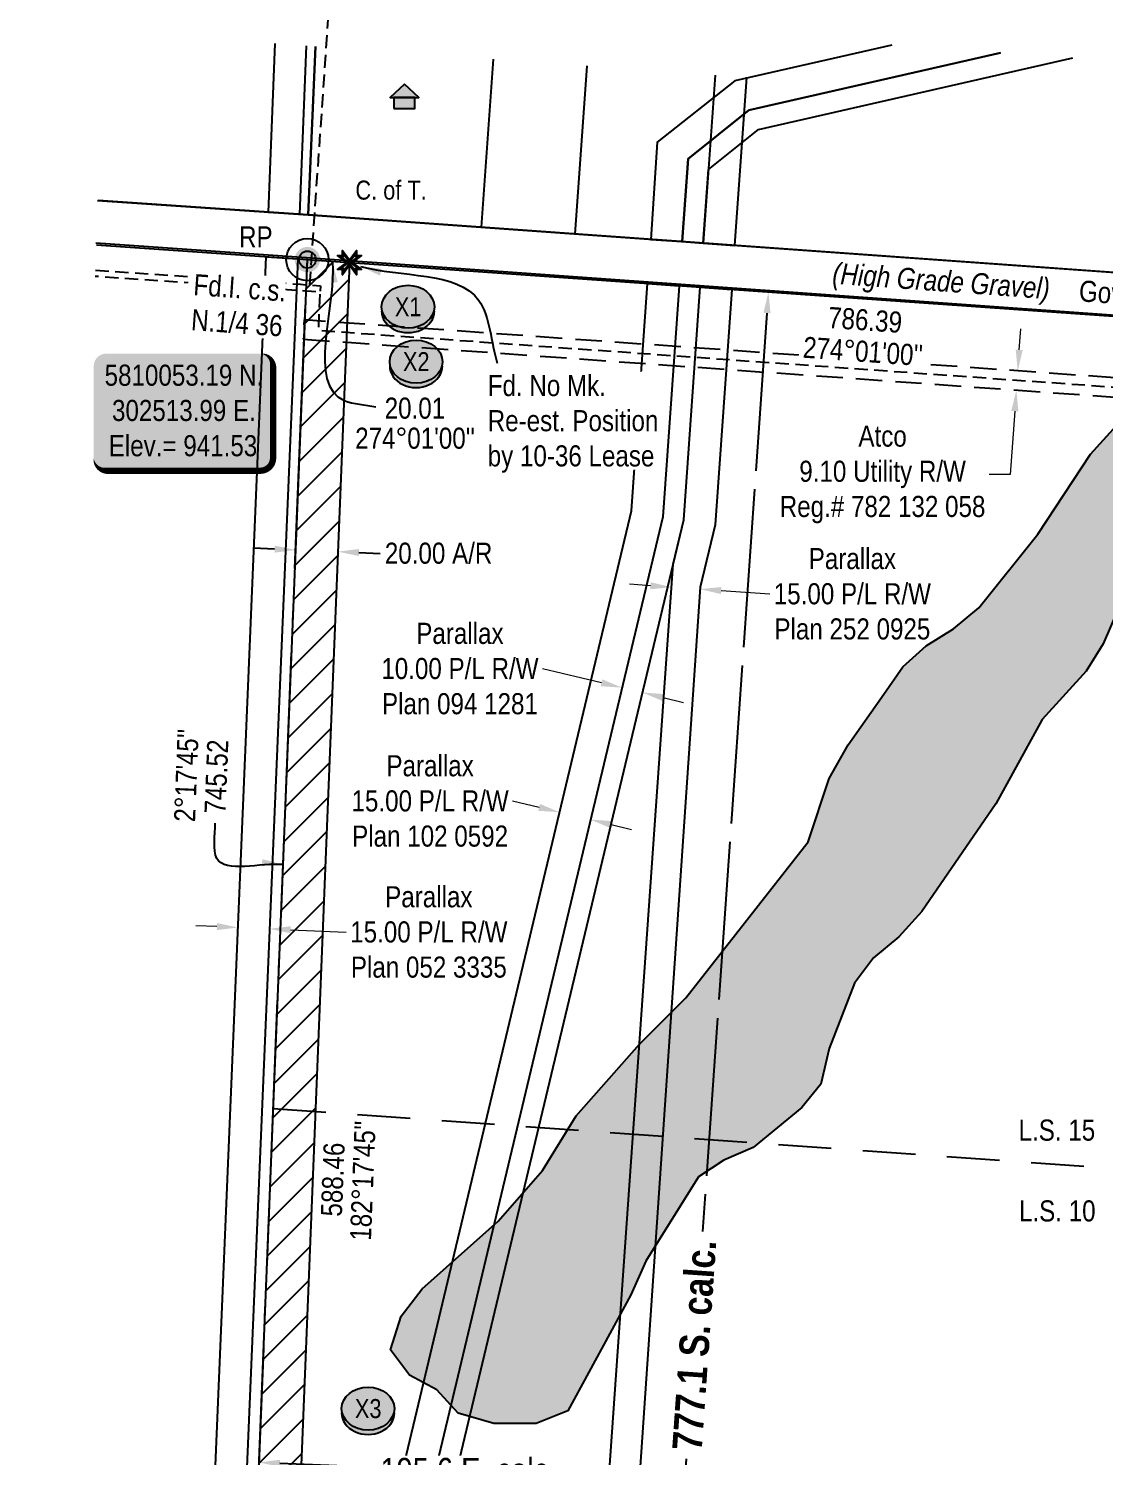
# Model space of a CAD drawing. Extents: x 302350 to 304876, y 5808283 to 5811113.
# Drawn here: x 302382 to 302892, y 5809486 to 5810163 of the extents above; entities that cross this region are included whole.
import ezdxf
from ezdxf.enums import TextEntityAlignment as Align

# ---------------------------------------------------------------- set-up
doc = ezdxf.new("R2010")
doc.units = 0
doc.header["$LTSCALE"] = 5
doc.header["$PDMODE"] = 34
doc.header["$PDSIZE"] = 0.03
for name, pattern in [('foc-COORDS', [16.75, 15, -1.75]), ('foc-FLOWLINE', [3.75, 2.5, -1.25]), ('foc-LSD', [8, 5, -3]), ('foc-QUARTERLINE', [33, 25, -3, 2, -3]), ('UG_PIPE', [1.875, 1.25, -0.625])]:
    doc.linetypes.add(name, pattern=pattern)
doc.layers.get('Defpoints').update_dxf_attribs({"color": 9})
for name, color, linetype in [('35', 37, 'Continuous'), ('AS-PIPE-UG', 44, 'UG_PIPE'), ('AS-POWER', 104, 'foc-POWER'), ('AS-RESIDENCE', 14, 'Continuous'), ('AS-TELUS', 224, 'foc-TEL'), ('C-RW', 13, 'Continuous'), ('DETAIL-T', 7, 'Continuous'), ('F-EZE', 190, 'foc-FLOWLINE'), ('L-BD', 7, 'Continuous'), ('L-MON', 1, 'Continuous'), ('L-QSEC', 8, 'foc-QUARTERLINE'), ('L-ROAD-T', 7, 'Continuous'), ('L-SEC', 7, 'Continuous'), ('L-SECTION-LSD', 7, 'foc-LSD'), ('L-TITLEDB', 4, 'Continuous'), ('L-TITLEDB-T', 4, 'Continuous'), ('P-CROSSINGS', 250, 'Continuous'), ('P-OFFSETS', 7, 'foc-COORDS'), ('P-PROPOSED', 10, 'Continuous'), ('P-TXT', 4, 'Continuous'), ('T-WATER', 160, 'Continuous'), ('T-WATER-H', 133, 'Continuous')]:
    doc.layers.add(name, color=color, linetype=linetype)
for name, color, linetype, lineweight in [('C-RW-T', 13, 'Continuous', 9), ('F-EZE-T', 190, 'Continuous', 9), ('T-TEXT', 48, 'Continuous', 18)]:
    doc.layers.add(name, color=color, linetype=linetype, lineweight=lineweight)
doc.layers.add('P-PROPOSED-EXISTING-H', color=7, linetype='Continuous', true_color=0xffeebd)
doc.styles.add('100L', font='ARIALN.TTF', dxfattribs={"height": 11})
doc.styles.add('80', font='ARIALN.TTF', dxfattribs={"height": 10})
doc.styles.add('80CG', font='ARIALN.TTF', dxfattribs={"height": 10})
doc.styles.add('80L', font='ARIALN.TTF', dxfattribs={"height": 10})
doc.styles.add('80LS', font='ARIALNI.TTF', dxfattribs={"height": 10})
doc.styles.add('Crossing', font='ARIALN.TTF', dxfattribs={"height": 10})
doc.styles.add('foc-LtypeFont', font='ARIALN.TTF', dxfattribs={"height": 7.35})
doc.linetypes.add('foc-POWER', pattern='A,6,-1,["P",foc-LtypeFont,S=0.2,R=0,X=-0.625,Y=-0.75],-1.24,4', length=12.24)
doc.linetypes.add('foc-POWER-NOLINE', pattern='A,0,-4,["P",foc-LtypeFont,S=0.2,R=0,X=-0.625,Y=-0.75],-8.24', length=12.24)
doc.linetypes.add('foc-TEL', pattern='A,2,-1,["T",foc-LtypeFont,S=0.2,R=0,X=-0.425,Y=-0.75],-1.24,8', length=12.24)
doc.linetypes.add('foc-TEL-NOLINE', pattern='A,0,-2,["T",foc-LtypeFont,S=0.2,R=0,X=-0.425,Y=-0.75],-10.24', length=12.24)
doc.dimstyles.new('CG2011', dxfattribs={"dimscale": 5, "dimtxt": 9, "dimasz": 2, "dimexe": 0.2, "dimexo": 0.0625, "dimgap": 0.5, "dimtad": 0, "dimtih": 1, "dimtoh": 1, "dimzin": 0, "dimdsep": 46, "dimtxsty": '80CG', "dimcen": 0.1, "dimse1": 1, "dimse2": 1, "dimclrd": 256, "dimclrt": 256, "dimaunit": 1, "dimadec": 4, "dimazin": 0, "dimtfac": 0.06, "dimtofl": 0, "dimtmove": 0, "dimatfit": 1, "dimfxl": 0.2, "dimtolj": 1, "dimtzin": 0, "dimlwd": -1, "dimarcsym": 0})
doc.dimstyles.new('Compass 5 000', dxfattribs={"dimscale": 5, "dimtxt": 9, "dimasz": 2, "dimexe": 0.2, "dimexo": 0.0625, "dimgap": 0.5, "dimtad": 0, "dimtih": 1, "dimtoh": 1, "dimzin": 0, "dimdsep": 46, "dimtxsty": '80CG', "dimcen": 0.1, "dimse1": 1, "dimse2": 1, "dimclrd": 256, "dimclrt": 256, "dimaunit": 1, "dimadec": 4, "dimazin": 0, "dimtfac": 0.06, "dimtofl": 0, "dimtmove": 0, "dimatfit": 1, "dimfxl": 0.2, "dimtolj": 1, "dimtzin": 0, "dimlwd": -1, "dimarcsym": 0})

# ---------------------------------------------------------------- blocks, each defined once
blk = doc.blocks.new('*D46')
at = {"layer": 'C-RW-T', "transparency": 16777216}
for p, q in [((302653.37, 5809852.62), (302625.37, 5809859.3)), ((302682.55, 5809845.66), (302692.28, 5809843.34))]:
    blk.add_line(p, q, dxfattribs=at)
for points in [[(302653.75, 5809854.24), (302652.98, 5809851), (302663.09, 5809850.3)], [(302682.94, 5809847.28), (302682.16, 5809844.04), (302672.82, 5809847.98)]]:
    blk.add_solid(points, dxfattribs=at)
at = {"layer": 'Defpoints', "color": 0, "transparency": 16777216}
for p in [(302663.09, 5809850.3), (302653.72, 5809810.99), (302663.45, 5809808.67)]:
    blk.add_point(p, dxfattribs=at)
at = {"layer": 'C-RW-T', "transparency": 16777216, "insert": (302586.28, 5809859.3), "char_height": 10, "attachment_point": 5, "style": '80CG'}
blk.add_mtext('\\A1;Parallax\\P10.00 P/L R/W\\PPlan 094 1281', dxfattribs=at)
blk = doc.blocks.new('*D47')
at = {"layer": 'C-RW-T', "transparency": 16777216}
for p, q in [((302623.8, 5809793.57), (302611.23, 5809796.56)), ((302657.89, 5809785.45), (302667.62, 5809783.13))]:
    blk.add_line(p, q, dxfattribs=at)
for points in [[(302624.18, 5809795.19), (302623.41, 5809791.95), (302633.52, 5809791.25)], [(302658.28, 5809787.07), (302657.5, 5809783.82), (302648.16, 5809787.76)]]:
    blk.add_solid(points, dxfattribs=at)
at = {"layer": 'Defpoints', "color": 0, "transparency": 16777216}
for p in [(302633.52, 5809791.25), (302612.09, 5809701.32), (302626.73, 5809697.83)]:
    blk.add_point(p, dxfattribs=at)
at = {"layer": 'C-RW-T', "transparency": 16777216, "insert": (302572.15, 5809796.56), "char_height": 10, "attachment_point": 5, "style": '80CG'}
blk.add_mtext('\\A1;Parallax\\P15.00 P/L R/W\\PPlan 102 0592', dxfattribs=at)
blk = doc.blocks.new('*D48')
at = {"layer": 'C-RW-T', "transparency": 16777216}
for p, q in [((302471.15, 5809737.05), (302461.16, 5809737.47)), ((302506.05, 5809735.58), (302532.45, 5809734.46))]:
    blk.add_line(p, q, dxfattribs=at)
for points in [[(302471.22, 5809738.71), (302471.08, 5809735.38), (302481.14, 5809736.63)], [(302506.12, 5809737.24), (302505.98, 5809733.91), (302496.06, 5809736)]]:
    blk.add_solid(points, dxfattribs=at)
at = {"layer": 'Defpoints', "color": 0, "transparency": 16777216}
for p in [(302496.06, 5809736), (302479.04, 5809686.97), (302493.96, 5809686.34)]:
    blk.add_point(p, dxfattribs=at)
at = {"layer": 'C-RW-T', "transparency": 16777216, "insert": (302571.54, 5809734.46), "char_height": 10, "attachment_point": 5, "style": '80CG'}
blk.add_mtext('\\A1;Parallax\\P15.00 P/L R/W\\PPlan 052 3335', dxfattribs=at)
blk = doc.blocks.new('res_occ')
for points in [[(0.1, 0.89), (-1.26, -0.37), (1.46, -0.37)], [(-0.9, -1.43), (1.1, -1.43), (1.1, -0.37), (-0.9, -0.37)]]:
    blk.add_hatch(color=14).paths.add_polyline_path(points)
at = {"color": 14}
for points in [[(0.1, 0.89), (-1.26, -0.37), (1.46, -0.37)], [(-0.9, -1.43), (1.1, -1.43), (1.1, -0.37), (-0.9, -0.37)]]:
    blk.add_lwpolyline(points, close=True, dxfattribs=at)
blk = doc.blocks.new('*D56')
at = {"layer": 'Defpoints', "color": 0, "transparency": 16777216}
for p in [(302778, 5810005.62), (302777.35, 5809996.55), (302849.93, 5809991.37)]:
    blk.add_point(p, dxfattribs=at)
at = {"layer": 'F-EZE-T', "transparency": 16777216}
for p, q in [((302851.29, 5810010.42), (302852, 5810020.4)), ((302849.21, 5809981.39), (302847.07, 5809951.36)), ((302847.07, 5809951.36), (302837.07, 5809951.36))]:
    blk.add_line(p, q, dxfattribs=at)
for points in [[(302849.62, 5810010.54), (302852.95, 5810010.3), (302850.57, 5810000.45)], [(302847.55, 5809981.51), (302850.88, 5809981.28), (302849.93, 5809991.37)]]:
    blk.add_solid(points, dxfattribs=at)
at = {"layer": 'F-EZE-T', "transparency": 16777216, "insert": (302786.54, 5809951.36), "char_height": 10, "attachment_point": 5, "style": '80CG'}
blk.add_mtext('\\A1;Atco\\P9.10 Utility R/W\\PReg.# 782 132 058', dxfattribs=at)
blk = doc.blocks.new('fdia')
at = {"color": 255, "const_width": 1}
blk.add_lwpolyline([(-0.5, 0, 1), (0.5, 0, 1)], format="xyb", close=True, dxfattribs=at)
blk = doc.blocks.new('Fdiaa')
blk.add_blockref('fdia', (0, 0))
blk = doc.blocks.new('fdib')
at = {"color": 1, "const_width": 1.6}
blk.add_lwpolyline([(-0.4, 0, 1), (0.4, 0, 1)], format="xyb", close=True, dxfattribs=at)
at = {"color": 1}
blk.add_circle((0, 0), 0.8, dxfattribs=at)
blk = doc.blocks.new('Fdibb')
blk.add_blockref('fdib', (0, 0))
blk = doc.blocks.new('fdicc')
for name in ['Fdibb', 'Fdiaa']:
    blk.add_blockref(name, (0, 0))
blk = doc.blocks.new('FDI')
blk.add_blockref('fdicc', (0, 0))
blk = doc.blocks.new('TEMP')
h = blk.add_hatch(color=255)
h.dxf.hatch_style = 1
h.paths.add_polyline_path([(0, 0.25), (-0.67, 1.15), (-0.67, 0.67), (-1.15, 0.67), (-0.25, 0), (-1.15, -0.67), (-0.67, -0.67), (-0.67, -1.15), (0, -0.25), (0.67, -1.15), (0.67, -0.67), (1.15, -0.67), (0.25, 0), (1.15, 0.67), (0.67, 0.67), (0.67, 1.15)])
h.paths.add_polyline_path([(0.57, 0.85), (0.57, 0.57), (0.85, 0.57), (0.08, 0), (0.85, -0.57), (0.57, -0.57), (0.57, -0.85), (0, -0.08), (-0.57, -0.85), (-0.57, -0.57), (-0.85, -0.57), (-0.08, 0), (-0.85, 0.57), (-0.57, 0.57), (-0.57, 0.85), (0, 0.08)], flags=16)
h = blk.add_hatch(color=1)
h.dxf.hatch_style = 1
h.paths.add_polyline_path([(0, 0.08), (-0.57, 0.85), (-0.57, 0.57), (-0.85, 0.57), (-0.08, 0), (-0.85, -0.57), (-0.57, -0.57), (-0.57, -0.85), (0, -0.08), (0.57, -0.85), (0.57, -0.57), (0.85, -0.57), (0.08, 0), (0.85, 0.57), (0.57, 0.57), (0.57, 0.85)])
at = {"color": 1}
for p, q in [((-0.08, 0), (0.08, 0)), ((0, 0.08), (0, -0.08))]:
    blk.add_line(p, q, dxfattribs=at)
at = {"color": 255, "flags": 128}
blk.add_lwpolyline([(-0.25, 0), (-1.15, 0.67), (-0.67, 0.67), (-0.67, 1.15), (0, 0.25), (0.67, 1.15), (0.67, 0.67), (1.15, 0.67), (0.25, 0), (1.15, -0.67), (0.67, -0.67), (0.67, -1.15), (0, -0.25), (-0.67, -1.15), (-0.67, -0.67), (-1.15, -0.67)], close=True, dxfattribs=at)
at = {"color": 1, "flags": 128}
blk.add_lwpolyline([(-0.08, 0), (-0.85, 0.57), (-0.57, 0.57), (-0.57, 0.85), (0, 0.08), (0.57, 0.85), (0.57, 0.57), (0.85, 0.57), (0.08, 0), (0.85, -0.57), (0.57, -0.57), (0.57, -0.85), (0, -0.08), (-0.57, -0.85), (-0.57, -0.57), (-0.85, -0.57)], close=True, dxfattribs=at)
blk = doc.blocks.new('RP')
at = {"layer": '35', "color": 3}
blk.add_circle((0, 0), 10, dxfattribs=at)
at = {"layer": '35', "color": 3, "style": '80'}
blk.add_attdef('RP_001', (-32.36, 5.75), '', height=10, dxfattribs=at)
blk = doc.blocks.new('*U68')
h = blk.add_hatch(color=254)
edge = h.paths.add_edge_path()
edge.add_line((-36.5, -28.5), (36.5, -28.5))
edge.add_arc((36.5, -22.5), 6, 270, 360)
edge.add_line((42.5, -22.5), (42.5, 21))
edge.add_arc((36.5, 21), 6, 0, 90)
edge.add_line((36.5, 27), (-36.5, 27))
edge.add_arc((-36.5, 21), 6, 90, 180)
edge.add_line((-42.5, 21), (-42.5, -22.5))
edge.add_arc((-36.5, -22.5), 6, 180, 270)
at = {"color": 1, "flags": 128}
blk.add_lwpolyline([(-36.5, -28.5, 3, 3, 0), (36.5, -28.5, 3, 3, 0.414214), (42.5, -22.5, 3, 3, 0), (42.5, 21, 3, 0, 0.414214), (36.5, 27, 0, 0, 0), (-36.5, 27, 0, 0, 0.414214), (-42.5, 21, 0, 0, 0), (-42.5, -22.5, 0, 3, 0.414214)], format="xyseb", close=True, dxfattribs=at)
blk.add_lwpolyline([(-32.21, -20.16, 0, 10, 0), (0, 0, 5, 5, 0)], format="xyseb", dxfattribs=at)
at = {"color": 1, "style": '80'}
blk.add_attdef('ENTER_TEXT_001', (-35.99, -5), '', height=10, dxfattribs=at)
blk = doc.blocks.new('xing2')
h = blk.add_hatch(color=50)
h.dxf.hatch_style = 1
edge = h.paths.add_edge_path()
edge.add_ellipse((0, 0), major_axis=(-12.5, 0), ratio=0.816297, start_angle=0, end_angle=360)
h = blk.add_hatch(color=250)
h.dxf.hatch_style = 1
edge = h.paths.add_edge_path()
edge.add_ellipse((0, -2.05), major_axis=(-12.5, 0), ratio=0.816297, start_angle=0, end_angle=180)
edge.add_line((12.5, -2.05), (12.5, 0))
edge.add_ellipse((0, 0), major_axis=(-12.5, 0), ratio=0.816297, start_angle=0, end_angle=180, ccw=False)
edge.add_line((-12.5, 0), (-12.5, -2.05))
at = {"color": 250}
blk.add_ellipse((0, 0), major_axis=(-12.5, 0), ratio=0.816297, dxfattribs=at)
blk.add_ellipse((0, -2.05), major_axis=(-12.5, 0), ratio=0.816297, start_param=0, end_param=3.141593, dxfattribs=at)
at = {"color": 250, "style": 'Crossing'}
blk.add_attdef('CROSSING', text='', height=9, dxfattribs=at).set_placement((0.09, 0.02), align=Align.MIDDLE_CENTER)
at = {"color": 250, "style": 'Crossing', "flags": 1}
for tag, p in [('OWNER', (0.09, -12.49)), ('DESCRIPTION', (0.09, -25.77)), ('LOCATION', (0.09, -39.3)), ('DWG_REF', (0.09, -52.84))]:
    blk.add_attdef(tag, text='', height=9, dxfattribs=at).set_placement(p, align=Align.MIDDLE_CENTER)
blk = doc.blocks.new('*D73')
at = {"layer": 'Defpoints', "color": 0, "transparency": 16777216}
for p in [(302528.45, 5809914.77), (302508.21, 5809909.1), (302528.19, 5809908.3)]:
    blk.add_point(p, dxfattribs=at)
at = {"layer": 'P-TXT', "transparency": 16777216}
for p, q in [((302498.47, 5809915.97), (302488.48, 5809916.37)), ((302538.44, 5809914.37), (302548.43, 5809913.97))]:
    blk.add_line(p, q, dxfattribs=at)
for points in [[(302498.54, 5809917.63), (302498.41, 5809914.3), (302508.47, 5809915.57)], [(302538.51, 5809916.03), (302538.37, 5809912.7), (302528.45, 5809914.77)]]:
    blk.add_solid(points, dxfattribs=at)
at = {"layer": 'P-TXT', "transparency": 16777216, "insert": (302576.17, 5809913.97), "char_height": 10, "attachment_point": 5, "style": '80CG'}
blk.add_mtext('\\A1;20.00 A/R', dxfattribs=at)
blk = doc.blocks.new('*D76')
at = {"layer": 'Defpoints', "color": 0, "transparency": 16777216}
for p in [(302491.29, 5809490.19), (302693.45, 5809482.2), (302693.17, 5809475.08)]:
    blk.add_point(p, dxfattribs=at)
at = {"layer": 'P-OFFSETS', "transparency": 16777216}
for p, q in [((302501, 5809482.67), (302547.43, 5809480.84)), ((302683.18, 5809475.47), (302633.09, 5809477.45))]:
    blk.add_line(p, q, dxfattribs=at)
for points in [[(302501.07, 5809484.34), (302500.94, 5809481.01), (302491.01, 5809483.07)], [(302683.24, 5809477.14), (302683.11, 5809473.81), (302693.17, 5809475.08)]]:
    blk.add_solid(points, dxfattribs=at)
at = {"layer": 'P-OFFSETS', "transparency": 16777216, "insert": (302590.26, 5809479.15), "char_height": 10, "attachment_point": 5, "style": '80CG', "bg_fill": 3, "box_fill_scale": 1.1, "bg_fill_color": 256, "bg_fill_true_color": 13158600, "bg_fill_transparency": 0}
blk.add_mtext('\\A1;{\\H1.2x;195.6 E. calc.}', dxfattribs=at)
blk = doc.blocks.new('*D78')
at = {"layer": 'Defpoints', "color": 0, "transparency": 16777216}
for p in [(302732.47, 5810037.85), (302732.47, 5810037.85), (302678.03, 5809262.63)]:
    blk.add_point(p, dxfattribs=at)
at = {"layer": 'P-OFFSETS', "transparency": 16777216}
for p, q in [((302731.77, 5810027.88), (302701.2, 5809592.55)), ((302678.03, 5809262.63), (302693.63, 5809484.71))]:
    blk.add_line(p, q, dxfattribs=at)
blk.add_solid([(302730.1, 5810027.99), (302733.43, 5810027.76), (302732.47, 5810037.85)], dxfattribs=at)
at = {"layer": 'P-OFFSETS', "transparency": 16777216, "insert": (302697.41, 5809538.63), "char_height": 10, "attachment_point": 5, "rotation": 86, "style": '80CG'}
blk.add_mtext('\\A1;{\\fArial Narrow|b1|i0|c0|p34;\\H1.4x;\\C14;777.1 S. calc.}', dxfattribs=at)
blk = doc.blocks.new('_None')
blk = doc.blocks.new('*D79')
at = {"layer": 'C-RW-T', "transparency": 16777216}
for p, q in [((302676.56, 5809898.6), (302666.58, 5809899.28)), ((302710.07, 5809896.32), (302733.14, 5809894.74))]:
    blk.add_line(p, q, dxfattribs=at)
for points in [[(302676.67, 5809900.26), (302676.45, 5809896.94), (302686.54, 5809897.92)], [(302710.18, 5809897.98), (302709.96, 5809894.65), (302700.09, 5809897)]]:
    blk.add_solid(points, dxfattribs=at)
at = {"layer": 'Defpoints', "color": 0, "transparency": 16777216}
for p in [(302700.09, 5809897), (302685.61, 5809884.4), (302699.17, 5809883.47)]:
    blk.add_point(p, dxfattribs=at)
at = {"layer": 'C-RW-T', "transparency": 16777216, "insert": (302772.23, 5809894.74), "char_height": 10, "attachment_point": 5, "style": '80CG'}
blk.add_mtext('\\A1;Parallax\\P15.00 P/L R/W\\PPlan 252 0925', dxfattribs=at)

msp = doc.modelspace()

# ---------------------------------------------------------------- hatches: boundary and pattern name
at = {"layer": 'P-PROPOSED-EXISTING-H'}
h = msp.add_hatch(dxfattribs=at)
h.set_pattern_fill('ANSI31', color=256, scale=3.499769, style=0)
h.set_pattern_definition([(45, (19.945, 382.952), (-7.857206125, 7.857206125), [])])
h.paths.add_polyline_path([(302533.945, 5810051.794), (302510.777, 5809473.836), (302519.018, 5809458.813), (302565.576, 5809431.7), (302582.816, 5809394.223), (302605.871, 5809299.775), (302549.663, 5809303.723), (302578.164, 5809328.949), (302563.844, 5809387.612), (302550.05, 5809417.599), (302489.912, 5809452.619), (302513.986, 5810053.195)])
at = {"layer": 'T-WATER-H'}
h = msp.add_hatch(color=256, dxfattribs=at)
h.dxf.hatch_style = 1
h.paths.add_polyline_path([(302602.379, 5809501.501), (302585.392, 5809506.49), (302575.402, 5809517.481), (302562.425, 5809524.48), (302553.435, 5809536.46), (302558.425, 5809552.451), (302568.412, 5809565.431), (302604.367, 5809597.402), (302625.344, 5809621.383), (302641.332, 5809647.354), (302671.299, 5809681.324), (302693.279, 5809703.305), (302751.217, 5809777.224), (302761.205, 5809807.195), (302770.195, 5809823.186), (302787.174, 5809847.154), (302796.164, 5809860.146), (302807.154, 5809870.136), (302820.143, 5809878.126), (302832.133, 5809888.116), (302860.102, 5809923.087), (302885.071, 5809961.046), (302905.051, 5809983.025), (302918.04, 5809991.016), (302937.021, 5809991.017), (302930.03, 5809961.047), (302913.052, 5809935.076), (302902.062, 5809905.106), (302898.062, 5809887.115), (302891.072, 5809871.135), (302883.083, 5809858.145), (302862.103, 5809835.177), (302840.126, 5809795.215), (302805.157, 5809744.264), (302794.166, 5809732.275), (302782.188, 5809722.285), (302773.197, 5809710.295), (302761.208, 5809679.325), (302757.208, 5809662.344), (302748.22, 5809651.353), (302725.239, 5809632.374), (302711.26, 5809626.373), (302699.27, 5809618.384), (302674.291, 5809578.425), (302667.302, 5809562.445), (302637.335, 5809507.493), (302622.358, 5809501.502)])

# ---------------------------------------------------------------- linework, layer by layer
at = {"layer": 'AS-PIPE-UG'}
msp.add_line((302515.142, 5810041.178), (302524.348, 5810173.888), dxfattribs=at)
at = {"layer": 'AS-PIPE-UG', "flags": 128}
for points in [[(303217.162, 5808286.419), (303220.932, 5808379.845), (303221.773, 5808400.662), (303234.492, 5808715.821), (303253.59, 5809188.977), (303259.984, 5809188.524), (303286.534, 5809186.647), (303306.96, 5809191.862), (303340.441, 5809190.571), (303342.005, 5809229.315), (303369.359, 5809906.899), (303369.369, 5809907.154), (303371.451, 5809958.719), (303338.021, 5809961.104), (303318.946, 5809962.464), (303318.098, 5809962.524), (303317.948, 5809962.535), (302519.303, 5810019.522), (302520.029, 5810037.831), (302413.492, 5810045.221)], [(302413.611, 5810048.22), (302510.668, 5810041.488), (302515.142, 5810041.178), (302520.15, 5810040.83), (302520.029, 5810037.831)]]:
    msp.add_lwpolyline(points, dxfattribs=at)
at = {"layer": 'AS-POWER', "flags": 128}
msp.add_lwpolyline([(302640.846, 5810065.327), (302646.532, 5810145.017)], dxfattribs=at)
at = {"layer": 'AS-POWER', "linetype": 'foc-POWER-NOLINE', "flags": 128}
msp.add_lwpolyline([(302414.574, 5810081.272), (302514.428, 5810074.348), (303319.149, 5810016.927), (303339.245, 5810016.072), (303419.057, 5810012.676)], dxfattribs=at)
at = {"layer": 'AS-TELUS', "linetype": 'foc-TEL-NOLINE', "flags": 128}
msp.add_lwpolyline([(302413.778, 5810061.165), (302513.583, 5810054.249), (303318.336, 5809996.827), (303322.391, 5810096.792)], dxfattribs=at)
at = {"layer": 'C-RW', "flags": 128}
for points in [[(302498.528, 5810155.577), (302495.412, 5810075.728), (302510.381, 5810074.69), (302513.514, 5810154.508)], [(302790.957, 5810154.864), (302716.566, 5810137.921), (302679.773, 5810108.801), (302676.679, 5810062.742), (302691.63, 5810061.704), (302694.39, 5810101), (302723.236, 5810124.065), (302842.362, 5810151.196)], [(302842.362, 5810151.196), (302723.236, 5810124.065), (302694.39, 5810101), (302691.63, 5810061.704), (302701.604, 5810060.992), (302704.057, 5810095.928), (302727.689, 5810114.821), (302876.654, 5810148.749)], [(302707.2, 5810140.688), (302701.604, 5810060.992), (302716.567, 5810059.941), (302722.163, 5810139.637)], [(302382.473, 5809269.281), (302452, 5809264.363), (302462.778, 5809274.047), (302465.312, 5809329.461), (302534.125, 5809374.208), (302667.576, 5809934.126), (302675.212, 5810041.874), (302690.169, 5810040.824), (302682.418, 5809931.321), (302547.333, 5809364.965), (302479.922, 5809321.038), (302477.298, 5809266.942), (302457.624, 5809249.222), (302381.884, 5809254.547)]]:
    msp.add_lwpolyline(points, dxfattribs=at)
for points in [[(302464.466, 5809310.966), (302463.293, 5809313.286), (302464.378, 5809338.27), (302494.504, 5810054.545), (302509.471, 5810053.508), (302479.27, 5809338.538), (302479.27, 5809338.538), (302465.312, 5809329.461)], [(302464.466, 5809310.966), (302463.907, 5809298.74), (302556.141, 5809358.733), (302692.336, 5809929.807), (302700.139, 5810040.123), (302690.169, 5810040.824), (302682.418, 5809931.321), (302547.333, 5809364.965)], [(302715.102, 5810039.073), (302707.212, 5809927.523), (302700.156, 5809897.937), (302649.94, 5809161.608), (302634.922, 5809162.632), (302687.327, 5809908.805), (302692.336, 5809929.807), (302700.139, 5810040.123)]]:
    msp.add_lwpolyline(points, close=True, dxfattribs=at)
at = {"layer": 'F-EZE', "flags": 128}
msp.add_lwpolyline([(302512.05, 5810015.478), (303316.788, 5809958.054), (303317.156, 5809967.154), (302512.409, 5810024.576)], close=True, dxfattribs=at)
at = {"layer": 'L-QSEC'}
for p, q in [((302514.428, 5810074.348), (302517.799, 5810154.202)), ((302481.685, 5809247.39), (302513.986, 5810053.195))]:
    msp.add_line(p, q, dxfattribs=at)
at = {"layer": 'L-SEC'}
for p, q in [((302514.428, 5810074.348), (302414.932, 5810081.247)), ((303319.149, 5810016.927), (302514.428, 5810074.348)), ((302414.087, 5810060.118), (302513.986, 5810053.195)), ((302513.986, 5810053.195), (303318.351, 5809996.713))]:
    msp.add_line(p, q, dxfattribs=at)
at = {"layer": 'L-SECTION-LSD'}
msp.add_line((302497.852, 5809650.874), (303302.054, 5809593.634), dxfattribs=at)
at = {"layer": 'L-TITLEDB', "flags": 128}
msp.add_lwpolyline([(302517.799, 5810154.202), (302514.428, 5810074.348), (302596.508, 5810068.491), (302602.194, 5810148.18)], dxfattribs=at)
at = {"layer": 'T-WATER'}
msp.add_lwpolyline([(302898.062, 5809887.115), (302891.072, 5809871.135), (302883.083, 5809858.145), (302862.103, 5809835.177), (302840.126, 5809795.215), (302805.157, 5809744.264), (302794.166, 5809732.275), (302782.188, 5809722.285), (302773.197, 5809710.295), (302761.208, 5809679.325), (302757.208, 5809662.344), (302748.22, 5809651.353), (302725.239, 5809632.374), (302711.26, 5809626.373), (302699.27, 5809618.384), (302674.291, 5809578.425), (302667.302, 5809562.445), (302637.335, 5809507.493), (302622.358, 5809501.502), (302602.379, 5809501.501), (302602.379, 5809501.501), (302585.392, 5809506.49), (302575.402, 5809517.481), (302562.425, 5809524.48), (302553.435, 5809536.46), (302558.425, 5809552.451), (302568.412, 5809565.431), (302604.367, 5809597.402), (302625.344, 5809621.383), (302641.332, 5809647.354), (302671.299, 5809681.324), (302693.279, 5809703.305), (302751.217, 5809777.224), (302761.205, 5809807.195), (302770.195, 5809823.186), (302787.174, 5809847.154), (302796.164, 5809860.146), (302807.154, 5809870.136), (302820.143, 5809878.126), (302832.133, 5809888.116), (302860.102, 5809923.087), (302885.071, 5809961.046), (302905.051, 5809983.025)], dxfattribs=at)

# ---------------------------------------------------------------- block references
at = {"xscale": 0.99993408, "yscale": 0.99993408, "zscale": 0.99993408}
msp.add_blockref('RP', (302513.986, 5810053.195), dxfattribs=at).add_auto_attribs({'RP_001': 'RP'})
at = {"layer": 'AS-RESIDENCE', "xscale": 4.999999999999993, "yscale": 4.999999999999993, "zscale": 4.999999999999993}
msp.add_blockref('res_occ', (302559.445, 5810131.947), dxfattribs=at)
at = {"layer": 'DETAIL-T'}
ref = msp.add_blockref('*U68', (302455.238, 5809981.63), dxfattribs=dict(at, xscale=0.99993408, yscale=0.99993408, zscale=0.99993408))
ref.add_attrib('ENTER_TEXT_001', '5810053.19 N.', (302417.921, 5809993.401), dxfattribs={"layer": '0', "color": 1, "height": 9.99934, "style": '80'})
ref.add_attrib('ENTER_TEXT_002', '302513.99 E.', (302421.42, 5809976.695), dxfattribs={"layer": '0', "color": 1, "height": 9.99934, "style": '80'})
ref.add_attrib('ENTER_TEXT_003', 'Elev.= 941.53', (302419.865, 5809959.988), dxfattribs={"layer": '0', "color": 1, "height": 9.99934, "style": '80'})
at = {"layer": 'L-MON', "xscale": 4.999670399999993, "yscale": 4.999670399999993, "zscale": 4.999670399999993}
for name, p in [('FDI', (302513.986, 5810053.195)), ('TEMP', (302533.945, 5810051.794))]:
    msp.add_blockref(name, p, dxfattribs=at)
at = {"layer": 'P-CROSSINGS', "xscale": 0.99993408, "yscale": 0.99993408, "zscale": 0.99993408}
for p, values in [((302561.671, 5810030.834), {'CROSSING': 'X1'}), ((302565.484, 5810004.806), {'CROSSING': 'X2'}), ((302542.729, 5809508.593), {'CROSSING': 'X3'})]:
    msp.add_blockref('xing2', p, dxfattribs=at).add_auto_attribs(values)

# ---------------------------------------------------------------- texts
at = {"layer": 'L-BD', "style": '80L'}
for s, height, rotation, p in [('786.39', 9.9993, 355.9833, (302778.285, 5810024.612)), ("2°17'45''", 9.9993, 87.7035, (302456.65, 5809808.712)), ('745.52', 9.9993, 87.7035, (302470.888, 5809808.141)), ("182°17'45''", 9.99934, 87.7035, (302540.26, 5809616.613)), ('588.46', 9.9993, 87.7035, (302526.023, 5809617.184))]:
    msp.add_text(s, height=height, rotation=rotation, dxfattribs=at).set_placement(p, align=Align.MIDDLE)
for s, height, p in [('20.01', 9.9993, (302564.953, 5809982.782)), ("274°01'00''", 9.99934, (302565.024, 5809968.533))]:
    msp.add_text(s, height=height, dxfattribs=at).set_placement(p, align=Align.MIDDLE)
at = {"layer": 'L-ROAD-T', "style": '80L'}
msp.add_text('Government Road Allowance', height=10, rotation=355.918568, dxfattribs=at).set_placement((302953.982, 5810033.149), align=Align.MIDDLE_CENTER)
at = {"layer": 'L-TITLEDB-T', "insert": (302536.457, 5810090.633), "char_height": 8.99937, "attachment_point": 1, "style": '80L'}
msp.add_mtext_dynamic_manual_height_columns('\\pi0.29055;C. of T.', width=33.01196, gutter_width=45, heights=[0], dxfattribs=at)
at = {"layer": 'T-TEXT', "style": '80LS'}
msp.add_text('(High Grade Gravel)', height=10, rotation=355.918568, dxfattribs=at).set_placement((302814.337, 5810043.113), align=Align.MIDDLE_CENTER)

# ---------------------------------------------------------------- dimensions: what is measured, and where the dimension line sits
at = {"layer": 'C-RW-T'}
for base, p1, p2, angle, text, picture, middle in [((302663.093, 5809850.298), (302663.446, 5809808.67), (302653.717, 5809810.991), 166.584687, 'Parallax\\P10.00 P/L R/W\\PPlan 094 1281', '*D46', (302586.28, 5809859.296)), ((302633.523, 5809791.252), (302626.728, 5809697.835), (302612.09, 5809701.324), 166.594218, 'Parallax\\P15.00 P/L R/W\\PPlan 102 0592', '*D47', (302572.147, 5809796.565)), ((302496.059, 5809735.997), (302479.044, 5809686.975), (302493.962, 5809686.345), 357.581223, 'Parallax\\P15.00 P/L R/W\\PPlan 052 3335', '*D48', (302571.538, 5809734.46))]:
    dim = msp.add_linear_dim(base=base, p1=p1, p2=p2, angle=angle, text=text, dimstyle='Compass 5 000', dxfattribs=at)
    dim.commit()
    dim.dimension.update_dxf_attribs({"geometry": picture, "text_midpoint": middle, "dimtype": 161})
at = {"layer": 'F-EZE-T'}
dim = msp.add_linear_dim(base=(302849.926, 5809991.369), p1=(302777.996, 5810005.625), p2=(302777.348, 5809996.548), angle=265.918583, text='Atco\\P9.10 Utility R/W\\PReg.# 782 132 058', dimstyle='Compass 5 000', dxfattribs=at)
dim.commit()
dim.dimension.update_dxf_attribs({"geometry": '*D56', "text_midpoint": (302786.539, 5809951.362), "dimtype": 161})
at = {"layer": 'P-TXT'}
dim = msp.add_aligned_dim(p1=(302508.208, 5809909.103), p2=(302528.19, 5809908.301), distance=6.471, text='20.00 A/R', dimstyle='Compass 5 000', dxfattribs=at)
dim.commit()
dim.dimension.update_dxf_attribs({"geometry": '*D73', "text_midpoint": (302576.169, 5809913.966)})

# ---------------------------------------------------------------- leaders
at = {"layer": 'L-BD', "path_type": 1}
for points in [[(302525.855, 5810052.362), (302531.471, 5809986.358), (302546.473, 5809983.409)], [(302502.487, 5809766.444), (302471.039, 5809769.396), (302470.236, 5809786.037)]]:
    msp.add_leader(points, dimstyle='Compass 5 000', override={"dimgap": 0.5, "dimtad": 0}, dxfattribs=at)
at = {"layer": 'L-MON', "path_type": 1}
msp.add_leader([(302539.151, 5810049.986), (302595.183, 5810033.857), (302603.905, 5810004.033)], dimstyle='Compass 5 000', override={"dimgap": 0.5, "dimtad": 0}, dxfattribs=at)

# ---------------------------------------------------------------- next in the draw order: texts
at = {"layer": 'L-BD', "insert": (302777.234, 5810009.65), "char_height": 9.99934, "width": 57.34558, "attachment_point": 5, "rotation": 355.9833, "style": '80L', "bg_fill": 3, "box_fill_scale": 1.15, "bg_fill_color": 256, "bg_fill_true_color": 256, "bg_fill_transparency": 0}
msp.add_mtext("274°01'00''", dxfattribs=at)
at = {"layer": 'L-MON', "insert": (302459.392, 5810046.449), "char_height": 9.99854, "attachment_point": 1, "rotation": 355.982622, "style": '80L', "bg_fill": 3, "box_fill_scale": 1.15, "bg_fill_color": 256, "bg_fill_true_color": 256, "bg_fill_transparency": 0}
msp.add_mtext_dynamic_manual_height_columns('\\pi1.0645;Fd.I. c.s.\\P\\pi1.1531;N.1/4 36', width=43.05697, gutter_width=50, heights=[0], dxfattribs=at)
at = {"layer": 'L-MON', "insert": (302599.451, 5809998.512), "char_height": 9.99854, "attachment_point": 1, "style": '80L', "bg_fill": 3, "box_fill_scale": 1.15, "bg_fill_color": 256, "bg_fill_true_color": 256, "bg_fill_transparency": 0}
msp.add_mtext_dynamic_manual_height_columns('Fd. No Mk.\\PRe-est. Position\\Pby 10-36 Lease', width=80.16139, gutter_width=50, heights=[0], dxfattribs=at)
at = {"layer": 'L-SECTION-LSD', "char_height": 10, "attachment_point": 1, "style": '100L', "bg_fill": 3, "box_fill_scale": 1.5, "bg_fill_color": 256, "bg_fill_transparency": 0}
for s, width, insert in [('\\pi1.8458;L.S. 15', 36.85945, (302849.136, 5809645.593)), ('\\pi2.0291;L.S. 10', 36.95405, (302849.136, 5809607.308))]:
    msp.add_mtext_dynamic_manual_height_columns(s, width=width, gutter_width=55, heights=[0], dxfattribs=dict(at, insert=insert))

# ---------------------------------------------------------------- next in the draw order: linework, layer by layer
at = {"layer": 'P-PROPOSED'}
msp.add_lwpolyline([(302533.945, 5810051.794), (302510.777, 5809473.836), (302519.018, 5809458.813), (302565.576, 5809431.7), (302582.816, 5809394.223), (302605.871, 5809299.775), (302549.663, 5809303.723), (302578.164, 5809328.949), (302563.844, 5809387.612), (302550.05, 5809417.599), (302489.912, 5809452.619), (302513.986, 5810053.195)], close=True, dxfattribs=at)

# ---------------------------------------------------------------- next in the draw order: dimensions: what is measured, and where the dimension line sits
at = {"layer": 'C-RW-T', "color": 3}
dim = msp.add_linear_dim(base=(302700.092, 5809896.996), p1=(302685.613, 5809884.395), p2=(302699.169, 5809883.471), angle=356.098582, text='Parallax\\P15.00 P/L R/W\\PPlan 252 0925', dimstyle='Compass 5 000', dxfattribs=at)
dim.commit()
dim.dimension.update_dxf_attribs({"geometry": '*D79', "text_midpoint": (302772.226, 5809894.742), "dimtype": 161})

# ---------------------------------------------------------------- next in the draw order: dimensions: what is measured, and where the dimension line sits
at = {"layer": 'P-OFFSETS'}
dim = msp.add_linear_dim(base=(302693.168, 5809475.079), p1=(302491.291, 5809490.193), p2=(302693.45, 5809482.204), angle=357.737006, text='{\\H1.2x;195.6 E. calc.}', dimstyle='CG2011', override={"dimtfill": 1}, dxfattribs=at)
dim.commit()
dim.dimension.update_dxf_attribs({"geometry": '*D76', "text_midpoint": (302590.26, 5809479.146), "dimtype": 161})

# ---------------------------------------------------------------- next in the draw order: dimensions: what is measured, and where the dimension line sits
dim = msp.add_linear_dim(base=(302732.467, 5810037.853), p1=(302678.031, 5809262.631), p2=(302732.467, 5810037.853), angle=85.98332, text='{\\fArial Narrow|b1|i0|c0|p34;\\H1.4x;\\C14;<> S. calc.}', dimstyle='CG2011', override={"dimtxt": 10, "dimgap": 1, "dimtad": 1, "dimdec": 1, "dimblk1": 'None', "dimsah": 1, "dimtmove": 2}, dxfattribs=at)
dim.commit()
dim.dimension.update_dxf_attribs({"geometry": '*D78', "text_midpoint": (302697.412, 5809538.632), "dimtype": 161, "text_rotation": 86})

doc.saveas('drawing.dxf')
